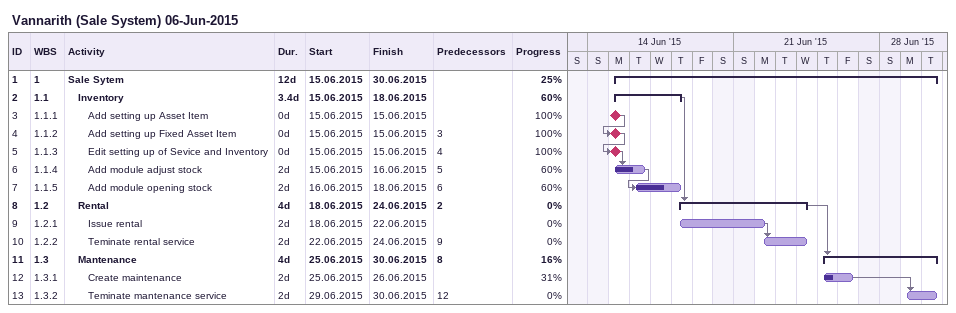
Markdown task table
Vannarith (Sale System) 06-Jun-2015

| ID | WBS | Task | Duration | Start | Finish | Predecessors | % complete |
|---|---|---|---|---|---|---|---|
| 1 | 1 | **Sale Sytem** | 12d | 2015-06-15 | 2015-06-30 |  | 25 |
| 2 | 1.1 | **Inventory** | 3.4d | 2015-06-15 | 2015-06-18 |  | 60 |
| 3 | 1.1.1 | Add setting up Asset Item | 0d | 2015-06-15 | 2015-06-15 |  | 100 |
| 4 | 1.1.2 | Add setting up Fixed Asset Item | 0d | 2015-06-15 | 2015-06-15 | 3 | 100 |
| 5 | 1.1.3 | Edit setting up of Sevice and Inventory | 0d | 2015-06-15 | 2015-06-15 | 4 | 100 |
| 6 | 1.1.4 | Add module adjust stock | 2d | 2015-06-15 | 2015-06-16 | 5 | 60 |
| 7 | 1.1.5 | Add module opening stock | 2d | 2015-06-16 | 2015-06-18 | 6 | 60 |
| 8 | 1.2 | **Rental** | 4d | 2015-06-18 | 2015-06-24 | 2 | 0 |
| 9 | 1.2.1 | Issue rental | 2d | 2015-06-18 | 2015-06-22 |  | 0 |
| 10 | 1.2.2 | Teminate rental service | 2d | 2015-06-22 | 2015-06-24 | 9 | 0 |
| 11 | 1.3 | **Mantenance** | 4d | 2015-06-25 | 2015-06-30 | 8 | 16 |
| 12 | 1.3.1 | Create maintenance | 2d | 2015-06-25 | 2015-06-26 |  | 31 |
| 13 | 1.3.2 | Teminate mantenance service | 2d | 2015-06-29 | 2015-06-30 | 12 | 0 |
